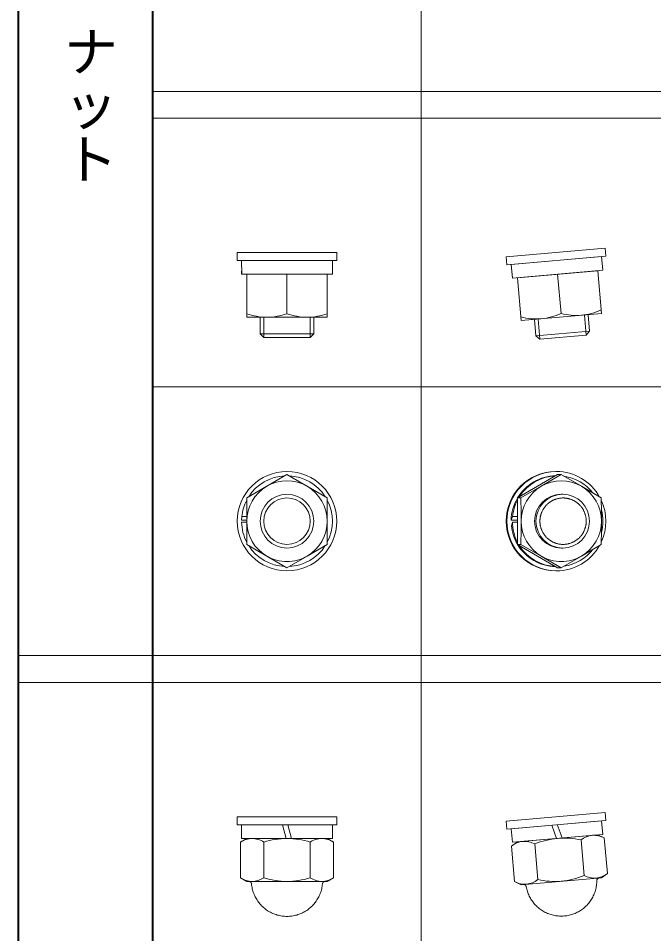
# Model space of a CAD drawing. Units: millimetres, scale not verified. Extents: x -975 to 975, y -650 to 695.
# Drawn here: x -975 to -738.5, y -333.6 to 7.2 of the extents above; entities that cross this region are included whole.
import ezdxf
from ezdxf.enums import TextEntityAlignment as Align

# ---------------------------------------------------------------- set-up
doc = ezdxf.new("R2010")
doc.units = ezdxf.units.MM
doc.header["$LTSCALE"] = 5
doc.layers.add('0-0_0', color=3, linetype='Continuous', lineweight=9)
doc.layers.add('F-0', color=4, linetype='Continuous', lineweight=9)
doc.styles.add('@ＭＳ ゴシック', font='')
doc.styles.get('@ＭＳ ゴシック').set_extended_font_data('@MS Gothic')

msp = doc.modelspace()

# ---------------------------------------------------------------- linework, layer by layer
at = {"layer": '0-0_0'}
for p, q in [((-893.5, -80), (-856.5, -80)), ((-893.5, -83), (-893.5, -80)), ((-856.5, -80), (-856.5, -83)), ((-793.43, -81.612), (-756.57, -78.388)), ((-793.168, -84.601), (-793.43, -81.612)), ((-793.168, -84.601), (-756.309, -81.376)), ((-791.57, -84.461), (-757.903, -81.516)), ((-757.903, -81.516), (-757.458, -86.596)), ((-756.57, -78.388), (-756.309, -81.376)), ((-893.5, -83), (-856.5, -83)), ((-891.896, -83), (-891.812, -88.1)), ((-891.896, -83), (-858.1, -83)), ((-858.1, -83), (-858.1, -88.1)), ((-791.57, -84.461), (-791.042, -89.534)), ((-891.868, -85.55), (-891.896, -88.1)), ((-891.813, -88.1), (-891.896, -88.1)), ((-891.812, -88.1), (-858.1, -88.1)), ((-890, -88.1), (-890, -104.1)), ((-890, -88.1), (-860, -88.1)), ((-875, -88.1), (-875, -102.76)), ((-860, -88.1), (-860, -104.1)), ((-791.32, -86.999), (-791.126, -89.542)), ((-791.042, -89.534), (-757.458, -86.596)), ((-789.237, -89.377), (-759.351, -86.762)), ((-774.294, -88.069), (-773.016, -102.673)), ((-759.351, -86.762), (-757.957, -102.701)), ((-791.043, -89.535), (-791.126, -89.542)), ((-789.237, -89.377), (-787.842, -105.316)), ((-860, -104.1), (-890, -104.1)), ((-885, -110.247), (-885, -104.1)), ((-883.647, -111.6), (-883.647, -104.1)), ((-866.353, -111.6), (-866.353, -104.1)), ((-865, -104.1), (-865, -110.247)), ((-757.957, -102.701), (-787.842, -105.316)), ((-782.326, -111.003), (-782.861, -104.88)), ((-780.86, -112.233), (-781.514, -104.762)), ((-763.632, -110.726), (-764.285, -103.255)), ((-762.938, -103.137), (-762.402, -109.26)), ((-865, -110.247), (-885, -110.247)), ((-883.647, -111.6), (-885, -110.247)), ((-866.353, -111.6), (-883.647, -111.6)), ((-865, -110.247), (-866.353, -111.6)), ((-762.402, -109.26), (-782.326, -111.003)), ((-780.86, -112.233), (-782.326, -111.003)), ((-763.632, -110.726), (-780.86, -112.233)), ((-762.402, -109.26), (-763.632, -110.726)), ((-789.237, -171.34), (-774.294, -162.68)), ((-773.016, -162.68), (-780.371, -167.01)), ((-775, -161.5), (-774.738, -161.5)), ((-774.294, -162.68), (-773.016, -162.68)), ((-765.428, -167.01), (-773.016, -162.68)), ((-780.371, -167.01), (-787.959, -171.34)), ((-772.899, -170), (-772.364, -170)), ((-758.073, -171.34), (-765.428, -167.01)), ((-789.237, -188.66), (-789.237, -171.34)), ((-789.237, -171.34), (-787.959, -171.34)), ((-891.896, -179.648), (-891.812, -178.282)), ((-890, -179.648), (-891.896, -179.648)), ((-890, -180.352), (-891.896, -180.352)), ((-890, -178.282), (-891.812, -178.282)), ((-791.57, -179.648), (-791.042, -178.282)), ((-789.237, -179.648), (-791.57, -179.648)), ((-791.487, -181.719), (-791.126, -180.352)), ((-789.237, -180.352), (-791.126, -180.352)), ((-789.237, -178.282), (-791.042, -178.282)), ((-890, -188.66), (-882.5, -192.991)), ((-867.5, -192.991), (-860, -188.66)), ((-774.294, -197.321), (-789.237, -188.66)), ((-789.237, -188.66), (-787.959, -188.66)), ((-787.959, -188.66), (-780.371, -192.991)), ((-772.364, -190), (-772.899, -190)), ((-765.428, -192.991), (-758.073, -188.66)), ((-882.5, -192.991), (-875, -197.321)), ((-875, -197.321), (-867.5, -192.991)), ((-780.371, -192.991), (-773.016, -197.321)), ((-773.016, -197.321), (-765.428, -192.991)), ((-774.294, -197.321), (-773.016, -197.321)), ((-774.738, -198.5), (-775, -198.5)), ((-756.57, -288.388), (-756.309, -291.376)), ((-893.5, -293), (-856.5, -293)), ((-891.9, -298.1), (-891.9, -293)), ((-876.719, -293), (-875.352, -298.1)), ((-874.648, -293), (-873.281, -298.1)), ((-856.5, -290), (-856.5, -293)), ((-793.168, -294.601), (-756.309, -291.376)), ((-774.388, -292.958), (-772.582, -297.919)), ((-791.13, -299.542), (-791.574, -294.462)), ((-776.451, -293.138), (-774.645, -298.1)), ((-892.321, -299.44), (-890, -298.1)), ((-892.321, -299.44), (-892.321, -312.76)), ((-890, -298.1), (-860, -298.1)), ((-883.66, -299.44), (-883.66, -312.76)), ((-866.34, -299.44), (-866.34, -312.76)), ((-860, -298.1), (-857.679, -299.44)), ((-857.679, -299.44), (-857.679, -312.76)), ((-791.432, -300.914), (-789.237, -299.377)), ((-789.237, -299.377), (-759.351, -296.762)), ((-765.55, -298.649), (-764.389, -311.919)), ((-759.351, -296.762), (-756.922, -297.894)), ((-756.922, -297.894), (-755.761, -311.164)), ((-791.432, -300.914), (-790.271, -314.183)), ((-782.804, -300.159), (-781.643, -313.428)), ((-892.321, -312.76), (-890, -314.1)), ((-857.679, -312.76), (-860, -314.1)), ((-757.957, -312.701), (-787.842, -315.316)), ((-755.761, -311.164), (-757.957, -312.701)), ((-860, -314.1), (-890, -314.1)), ((-790.271, -314.183), (-787.842, -315.316))]:
    msp.add_line(p, q, dxfattribs=at)
for points in [[(-860, -188.66), (-860, -171.34), (-875, -162.68), (-890, -171.34), (-890, -188.66)], [(-772.246, -171.353), (-772.437, -171.355), (-772.63, -171.362), (-772.824, -171.373), (-773.02, -171.388), (-773.217, -171.408), (-773.415, -171.433), (-773.613, -171.463), (-773.813, -171.497), (-774.013, -171.537), (-774.214, -171.582), (-774.415, -171.632), (-774.616, -171.687), (-774.817, -171.747), (-775.017, -171.813), (-775.217, -171.884), (-775.416, -171.96), (-775.615, -172.042), (-775.812, -172.129), (-776.008, -172.221), (-776.202, -172.319), (-776.395, -172.422), (-776.585, -172.53), (-776.773, -172.644), (-776.959, -172.763), (-777.143, -172.886), (-777.323, -173.015), (-777.501, -173.149), (-777.675, -173.287), (-777.846, -173.43), (-778.013, -173.578), (-778.177, -173.73), (-778.337, -173.886), (-778.492, -174.046), (-778.644, -174.21), (-778.791, -174.378), (-778.933, -174.55), (-779.071, -174.725), (-779.204, -174.903), (-779.332, -175.084)], [(-767.906, -172.53), (-768.097, -172.422), (-768.289, -172.319), (-768.483, -172.221), (-768.679, -172.129), (-768.876, -172.042), (-769.075, -171.96), (-769.274, -171.884), (-769.474, -171.813), (-769.675, -171.747), (-769.875, -171.687), (-770.076, -171.632), (-770.277, -171.582), (-770.478, -171.537), (-770.678, -171.497), (-770.878, -171.463), (-771.077, -171.433), (-771.275, -171.408), (-771.472, -171.388), (-771.667, -171.373), (-771.862, -171.362), (-772.054, -171.355), (-772.246, -171.353)], [(-763.651, -179.42), (-763.666, -179.223), (-763.686, -179.025), (-763.711, -178.827), (-763.741, -178.627), (-763.775, -178.427), (-763.815, -178.226), (-763.859, -178.024), (-763.909, -177.823), (-763.964, -177.621), (-764.024, -177.419), (-764.09, -177.218), (-764.16, -177.017), (-764.236, -176.817), (-764.318, -176.618), (-764.404, -176.42), (-764.496, -176.224), (-764.594, -176.029), (-764.697, -175.835), (-764.804, -175.644), (-764.917, -175.455), (-765.036, -175.268), (-765.159, -175.084), (-765.287, -174.903), (-765.42, -174.725), (-765.558, -174.55), (-765.701, -174.378), (-765.848, -174.21), (-765.999, -174.046), (-766.155, -173.886), (-766.314, -173.73), (-766.478, -173.578), (-766.645, -173.43), (-766.816, -173.287), (-766.991, -173.149), (-767.168, -173.015), (-767.349, -172.886), (-767.532, -172.763), (-767.718, -172.644), (-767.906, -172.53)], [(-779.332, -175.084), (-779.456, -175.268), (-779.574, -175.455), (-779.687, -175.644), (-779.795, -175.835), (-779.897, -176.029), (-779.995, -176.224), (-780.087, -176.42), (-780.174, -176.618), (-780.255, -176.817), (-780.331, -177.017), (-780.402, -177.218), (-780.467, -177.419), (-780.527, -177.621), (-780.582, -177.823), (-780.632, -178.024), (-780.676, -178.226), (-780.716, -178.427), (-780.75, -178.627), (-780.78, -178.827), (-780.805, -179.025), (-780.825, -179.223), (-780.84, -179.42), (-780.851, -179.615), (-780.858, -179.808), (-780.86, -180), (-780.858, -180.192), (-780.851, -180.386), (-780.84, -180.581), (-780.825, -180.777), (-780.805, -180.975), (-780.78, -181.173), (-780.75, -181.373), (-780.716, -181.574), (-780.676, -181.775), (-780.632, -181.976), (-780.582, -182.178), (-780.527, -182.379), (-780.467, -182.581), (-780.402, -182.782)], [(-766.816, -186.713), (-766.645, -186.57), (-766.478, -186.423), (-766.314, -186.271), (-766.155, -186.114), (-765.999, -185.954), (-765.848, -185.79), (-765.701, -185.622), (-765.558, -185.45), (-765.42, -185.275), (-765.287, -185.097), (-765.159, -184.916), (-765.036, -184.732), (-764.917, -184.545), (-764.804, -184.356), (-764.697, -184.165), (-764.594, -183.972), (-764.496, -183.777), (-764.404, -183.58), (-764.318, -183.382), (-764.236, -183.183), (-764.16, -182.983), (-764.09, -182.782), (-764.024, -182.581), (-763.964, -182.379), (-763.909, -182.178), (-763.859, -181.976), (-763.815, -181.775), (-763.775, -181.574), (-763.741, -181.373), (-763.711, -181.173), (-763.686, -180.975), (-763.666, -180.777), (-763.651, -180.581), (-763.64, -180.386), (-763.634, -180.192), (-763.632, -180), (-763.634, -179.808), (-763.64, -179.615), (-763.651, -179.42)], [(-780.402, -182.782), (-780.331, -182.983), (-780.255, -183.183), (-780.174, -183.382), (-780.087, -183.58), (-779.995, -183.777), (-779.897, -183.972), (-779.795, -184.165), (-779.687, -184.356), (-779.574, -184.545), (-779.456, -184.732), (-779.332, -184.916), (-779.204, -185.097), (-779.071, -185.275), (-778.933, -185.45), (-778.791, -185.622), (-778.644, -185.79), (-778.492, -185.954), (-778.337, -186.114), (-778.177, -186.271), (-778.013, -186.423), (-777.846, -186.57), (-777.675, -186.713), (-777.501, -186.852), (-777.323, -186.985), (-777.143, -187.114), (-776.959, -187.238), (-776.773, -187.356), (-776.585, -187.47), (-776.395, -187.578), (-776.202, -187.681), (-776.008, -187.779), (-775.812, -187.871), (-775.615, -187.958), (-775.416, -188.04), (-775.217, -188.116), (-775.017, -188.187), (-774.817, -188.253), (-774.616, -188.313), (-774.415, -188.368)], [(-774.415, -188.368), (-774.214, -188.418), (-774.013, -188.463), (-773.813, -188.503), (-773.613, -188.537), (-773.415, -188.567), (-773.217, -188.592), (-773.02, -188.612), (-772.824, -188.628), (-772.63, -188.639), (-772.437, -188.645), (-772.246, -188.647), (-772.054, -188.645), (-771.862, -188.639), (-771.667, -188.628), (-771.472, -188.612), (-771.275, -188.592), (-771.077, -188.567), (-770.878, -188.537), (-770.678, -188.503), (-770.478, -188.463), (-770.277, -188.418), (-770.076, -188.368), (-769.875, -188.313), (-769.675, -188.253), (-769.474, -188.187), (-769.274, -188.116), (-769.075, -188.04), (-768.876, -187.958), (-768.679, -187.871), (-768.483, -187.779), (-768.289, -187.681), (-768.097, -187.578), (-767.906, -187.47), (-767.718, -187.356), (-767.532, -187.238), (-767.349, -187.114), (-767.168, -186.985), (-766.991, -186.852), (-766.816, -186.713)], [(-793.168, -294.601), (-793.43, -291.612), (-756.57, -288.388)], [(-893.5, -293), (-893.5, -290), (-856.5, -290)], [(-891.9, -293), (-858.1, -293), (-858.1, -298.1), (-891.9, -298.1)], [(-791.574, -294.462), (-757.903, -291.516), (-757.458, -296.596), (-791.13, -299.542)], [(-758.759, -312.771), (-758.792, -312.775), (-758.827, -312.78), (-758.861, -312.786), (-758.894, -312.793), (-758.929, -312.801), (-758.961, -312.811), (-758.994, -312.821), (-759.026, -312.833), (-759.058, -312.846), (-759.09, -312.859), (-759.121, -312.874), (-759.152, -312.891), (-759.181, -312.907), (-759.211, -312.925), (-759.239, -312.945), (-759.268, -312.965), (-759.295, -312.986), (-759.322, -313.008), (-759.347, -313.03), (-759.372, -313.055), (-759.396, -313.079), (-759.42, -313.104), (-759.443, -313.131), (-759.484, -313.185), (-759.504, -313.214), (-759.522, -313.242), (-759.54, -313.272), (-759.573, -313.333), (-759.587, -313.365), (-759.6, -313.397), (-759.612, -313.429), (-759.624, -313.461), (-759.634, -313.494), (-759.65, -313.562), (-759.662, -313.629), (-759.666, -313.664), (-759.669, -313.698), (-759.671, -313.766), (-759.679, -314.224)], [(-889.195, -314.1), (-889.161, -314.101), (-889.126, -314.103), (-889.092, -314.106), (-889.058, -314.11), (-889.023, -314.115), (-888.99, -314.122), (-888.956, -314.129), (-888.923, -314.138), (-888.89, -314.148), (-888.857, -314.159), (-888.825, -314.171), (-888.793, -314.185), (-888.762, -314.199), (-888.731, -314.214), (-888.701, -314.231), (-888.671, -314.249), (-888.642, -314.267), (-888.613, -314.287), (-888.586, -314.307), (-888.559, -314.329), (-888.533, -314.351), (-888.507, -314.374), (-888.482, -314.399), (-888.436, -314.449), (-888.414, -314.476), (-888.393, -314.503), (-888.373, -314.531), (-888.335, -314.589), (-888.318, -314.619), (-888.302, -314.65), (-888.287, -314.681), (-888.273, -314.712), (-888.26, -314.744), (-888.238, -314.81), (-888.22, -314.876), (-888.213, -314.91), (-888.207, -314.944), (-888.199, -315.012), (-888.151, -315.467)], [(-888.151, -315.467), (-888.087, -315.919), (-888.008, -316.369), (-887.914, -316.816), (-887.804, -317.26), (-887.679, -317.699), (-887.538, -318.134), (-887.383, -318.564), (-887.213, -318.988), (-887.029, -319.406), (-886.83, -319.818), (-886.617, -320.222), (-886.391, -320.619), (-886.15, -321.008), (-885.897, -321.388), (-885.631, -321.759), (-885.352, -322.121), (-885.06, -322.473), (-884.757, -322.815), (-884.442, -323.146), (-884.116, -323.466), (-883.779, -323.774), (-883.432, -324.071), (-883.074, -324.356), (-882.707, -324.628), (-882.331, -324.887), (-881.946, -325.134), (-881.553, -325.366), (-881.152, -325.586), (-880.743, -325.791), (-880.328, -325.982), (-879.907, -326.158), (-879.48, -326.32), (-879.047, -326.467), (-878.609, -326.599), (-878.168, -326.716), (-877.722, -326.818), (-877.273, -326.904), (-876.822, -326.974), (-876.368, -327.029)], [(-861.849, -315.467), (-861.913, -315.919), (-861.992, -316.369), (-862.086, -316.816), (-862.196, -317.26), (-862.321, -317.699), (-862.462, -318.134), (-862.617, -318.564), (-862.787, -318.988), (-862.971, -319.406), (-863.17, -319.818), (-863.383, -320.222), (-863.609, -320.619), (-863.85, -321.008), (-864.103, -321.388), (-864.369, -321.759), (-864.648, -322.121), (-864.94, -322.473), (-865.243, -322.815), (-865.558, -323.146), (-865.884, -323.466), (-866.221, -323.774), (-866.568, -324.071), (-866.926, -324.356), (-867.293, -324.628), (-867.669, -324.887), (-868.054, -325.134), (-868.447, -325.366), (-868.848, -325.586), (-869.257, -325.791), (-869.672, -325.982), (-870.093, -326.158), (-870.52, -326.32), (-870.953, -326.467), (-871.391, -326.599), (-871.832, -326.716), (-872.278, -326.818), (-872.727, -326.904), (-873.178, -326.974), (-873.632, -327.029)], [(-860.805, -314.1), (-860.839, -314.101), (-860.874, -314.103), (-860.908, -314.106), (-860.942, -314.11), (-860.977, -314.115), (-861.01, -314.122), (-861.044, -314.129), (-861.077, -314.138), (-861.11, -314.148), (-861.143, -314.159), (-861.175, -314.171), (-861.207, -314.185), (-861.238, -314.199), (-861.269, -314.214), (-861.299, -314.231), (-861.329, -314.249), (-861.358, -314.267), (-861.387, -314.287), (-861.414, -314.307), (-861.441, -314.329), (-861.467, -314.351), (-861.493, -314.374), (-861.518, -314.399), (-861.564, -314.449), (-861.586, -314.476), (-861.607, -314.503), (-861.627, -314.531), (-861.665, -314.589), (-861.682, -314.619), (-861.698, -314.65), (-861.713, -314.681), (-861.727, -314.712), (-861.74, -314.744), (-861.762, -314.81), (-861.78, -314.876), (-861.787, -314.91), (-861.793, -314.944), (-861.801, -315.012), (-861.849, -315.467)], [(-787.041, -315.245), (-787.007, -315.244), (-786.972, -315.242), (-786.937, -315.242), (-786.903, -315.243), (-786.868, -315.245), (-786.834, -315.25), (-786.8, -315.254), (-786.766, -315.26), (-786.733, -315.267), (-786.699, -315.275), (-786.666, -315.284), (-786.633, -315.295), (-786.601, -315.306), (-786.568, -315.319), (-786.537, -315.333), (-786.506, -315.348), (-786.475, -315.364), (-786.444, -315.381), (-786.416, -315.399), (-786.387, -315.418), (-786.359, -315.438), (-786.331, -315.458), (-786.304, -315.481), (-786.254, -315.527), (-786.23, -315.552), (-786.206, -315.577), (-786.184, -315.603), (-786.141, -315.658), (-786.122, -315.686), (-786.103, -315.716), (-786.085, -315.745), (-786.069, -315.775), (-786.053, -315.806), (-786.025, -315.869), (-786.002, -315.934), (-785.992, -315.967), (-785.983, -316), (-785.969, -316.067), (-785.881, -316.516)], [(-785.881, -316.516), (-785.778, -316.961), (-785.66, -317.402), (-785.528, -317.839), (-785.379, -318.272), (-785.217, -318.699), (-785.038, -319.12), (-784.846, -319.535), (-784.64, -319.942), (-784.42, -320.342), (-784.186, -320.736), (-783.939, -321.119), (-783.679, -321.495), (-783.405, -321.862), (-783.12, -322.218), (-782.823, -322.565), (-782.513, -322.901), (-782.192, -323.226), (-781.86, -323.541), (-781.517, -323.843), (-781.165, -324.133), (-780.802, -324.411), (-780.43, -324.676), (-780.049, -324.929), (-779.66, -325.168), (-779.263, -325.393), (-778.857, -325.606), (-778.446, -325.803), (-778.027, -325.987), (-777.602, -326.155), (-777.172, -326.309), (-776.737, -326.448), (-776.297, -326.572), (-775.853, -326.681), (-775.405, -326.774), (-774.956, -326.852), (-774.503, -326.915), (-774.048, -326.962), (-773.593, -326.992), (-773.136, -327.007)], [(-759.679, -314.224), (-759.704, -314.68), (-759.743, -315.135), (-759.798, -315.588), (-759.869, -316.04), (-759.955, -316.489), (-760.058, -316.934), (-760.175, -317.376), (-760.307, -317.813), (-760.454, -318.246), (-760.616, -318.673), (-760.793, -319.095), (-760.984, -319.51), (-761.19, -319.918), (-761.409, -320.319), (-761.641, -320.712), (-761.888, -321.097), (-762.148, -321.473), (-762.42, -321.84), (-762.705, -322.197), (-763.002, -322.544), (-763.311, -322.88), (-763.631, -323.206), (-763.962, -323.522), (-764.304, -323.825), (-764.656, -324.115), (-765.018, -324.395), (-765.39, -324.66), (-765.77, -324.914), (-766.159, -325.154), (-766.556, -325.381), (-766.96, -325.593), (-767.372, -325.791), (-767.79, -325.976), (-768.215, -326.145), (-768.644, -326.3), (-769.079, -326.441), (-769.519, -326.565), (-769.962, -326.675), (-770.41, -326.769)], [(-876.368, -327.029), (-875.913, -327.069), (-875.457, -327.092), (-875, -327.1)], [(-873.632, -327.029), (-874.087, -327.069), (-874.543, -327.092), (-875, -327.1)], [(-773.136, -327.007), (-772.679, -327.008), (-772.222, -326.991), (-771.767, -326.959)], [(-770.41, -326.769), (-770.86, -326.848), (-771.312, -326.911), (-771.767, -326.959)]]:
    msp.add_lwpolyline(points, dxfattribs=at)
for radius in [18.5, 10, 8.647]:
    msp.add_circle((-875, -180), radius, dxfattribs=at)
for centre, radius, start, end in [((-767.798, -79.992), 23.483, 275.792, 294.464), ((-882.175, -80.62), 23.483, 250.536, 269.208), ((-882.823, -80.627), 23.476, 270.79, 289.467), ((-867.177, -80.627), 23.476, 250.533, 269.21), ((-867.825, -80.62), 23.483, 270.792, 289.464), ((-782.094, -81.243), 23.483, 255.536, 274.208), ((-782.739, -81.306), 23.476, 275.79, 294.467), ((-767.152, -79.943), 23.476, 255.533, 274.21), ((-875, -180), 16.9, 92.57, 147.429), ((-875, -180), 16.9, 32.57, 87.43), ((-774.929, -180), 18.5, 90.218, 269.782), ((-774.668, -180), 18.5, 90.218, 269.782), ((-774.727, -179.923), 16.823, 91.009, 149.178), ((-774.282, -179.922), 16.823, 92.613, 147.576), ((-774.751, -179.917), 18.417, 28.939, 89.96), ((-774.307, -179.92), 16.821, 37.945, 82.075), ((-875, -180), 15, 60, 120), ((-772.899, -179.894), 14.894, 59.891, 120.109), ((-875, -180), 15, 120, 180), ((-875, -180), 15, 0, 60), ((-772.832, -179.99), 15.011, 120.149, 180.04), ((-772.861, -180), 10, 90.218, 269.782), ((-772.325, -180), 10, 90.218, 269.782), ((-772.402, -180), 10, 270.218, 89.782), ((-772.967, -179.99), 15.011, 359.96, 59.851), ((-875, -180), 16.9, 152.57, 174.164), ((-875, -180), 16.9, 332.571, 27.43), ((-774.625, -179.998), 16.949, 149.553, 178.817), ((-774.181, -179.997), 16.948, 152.662, 174.189), ((-1128.279, -180.259), 340.437, 0.044, 1.501), ((-1098.393, -180.259), 340.437, 0.044, 1.501), ((-774.873, -180), 18.564, 334.959, 25.041), ((-774.421, -180), 16.963, 345.678, 14.323), ((-875, -180), 16.9, 181.193, 207.43), ((-875, -180), 15, 180, 240), ((-875, -180), 15, 300, 0), ((-774.178, -180.002), 16.951, 181.185, 207.334), ((-1128.279, -179.741), 340.437, 358.499, 359.956), ((-772.832, -180.011), 15.011, 179.96, 239.851), ((-772.967, -180.011), 15.011, 300.149, 0.04), ((-1098.393, -179.741), 340.437, 358.499, 359.956), ((-774.629, -180.004), 16.945, 185.81, 210.449), ((-875, -180), 16.9, 212.57, 267.43), ((-875, -180), 16.9, 272.571, 327.431), ((-774.727, -180.077), 16.823, 210.822, 268.989), ((-774.282, -180.078), 16.823, 212.424, 267.388), ((-774.751, -180.083), 18.417, 270.04, 331.061), ((-774.307, -180.08), 16.821, 277.926, 322.055), ((-875, -180), 15, 240, 270), ((-875, -180), 15, 270, 300), ((-772.898, -180.101), 14.899, 239.897, 269.994), ((-772.901, -180.101), 14.899, 270.006, 300.104), ((-887.689, -306.743), 8.648, 91.999, 122.385), ((-888.293, -306.746), 8.652, 57.622, 87.994), ((-874.655, -328.989), 30.891, 90.639, 106.949), ((-875.345, -328.989), 30.891, 73.051, 89.361), ((-861.707, -306.746), 8.652, 92.006, 122.378), ((-862.311, -306.743), 8.648, 57.615, 88.001), ((-786.181, -307.785), 8.648, 96.999, 127.385), ((-786.783, -307.841), 8.652, 62.622, 92.994), ((-771.258, -328.811), 30.891, 95.639, 111.949), ((-771.946, -328.871), 30.891, 78.051, 94.361), ((-760.298, -305.524), 8.652, 97.006, 127.378), ((-760.9, -305.573), 8.648, 62.615, 93.001), ((-887.689, -305.458), 8.648, 237.615, 268.001), ((-888.293, -305.454), 8.652, 272.006, 302.378), ((-874.655, -283.211), 30.891, 253.051, 269.361), ((-875.345, -283.211), 30.891, 270.639, 286.949), ((-861.707, -305.454), 8.652, 237.622, 267.994), ((-862.311, -305.458), 8.648, 271.999, 302.385), ((-786.896, -306.554), 8.652, 277.006, 307.378), ((-775.248, -283.207), 30.891, 258.051, 274.361), ((-775.935, -283.267), 30.891, 275.639, 291.949), ((-760.411, -304.237), 8.652, 242.622, 272.994), ((-761.012, -304.293), 8.648, 276.999, 307.385), ((-786.293, -306.505), 8.648, 242.615, 273.001)]:
    msp.add_arc(centre, radius, start, end, dxfattribs=at)
at = {"layer": 'F-0', "color": 6, "lineweight": 40}
for p, q in [((-975, 650), (-975, -650)), ((-925, 650), (-925, -650))]:
    msp.add_line(p, q, dxfattribs=at)
at = {"layer": 'F-0'}
for p, q in [((-825, 650), (-825, -650)), ((-925, -20), (975, -20)), ((-925, -30), (975, -30)), ((-925, -130), (975, -130)), ((-975, -230), (975, -230)), ((-975, -240), (975, -240))]:
    msp.add_line(p, q, dxfattribs=at)

# ---------------------------------------------------------------- texts
at = {"layer": 'F-0', "color": 7, "style": '@ＭＳ ゴシック'}
msp.add_text('ナット', height=14.66, rotation=270, dxfattribs=at).set_placement((-960, 5), align=Align.BOTTOM_LEFT)

doc.saveas('drawing.dxf')
